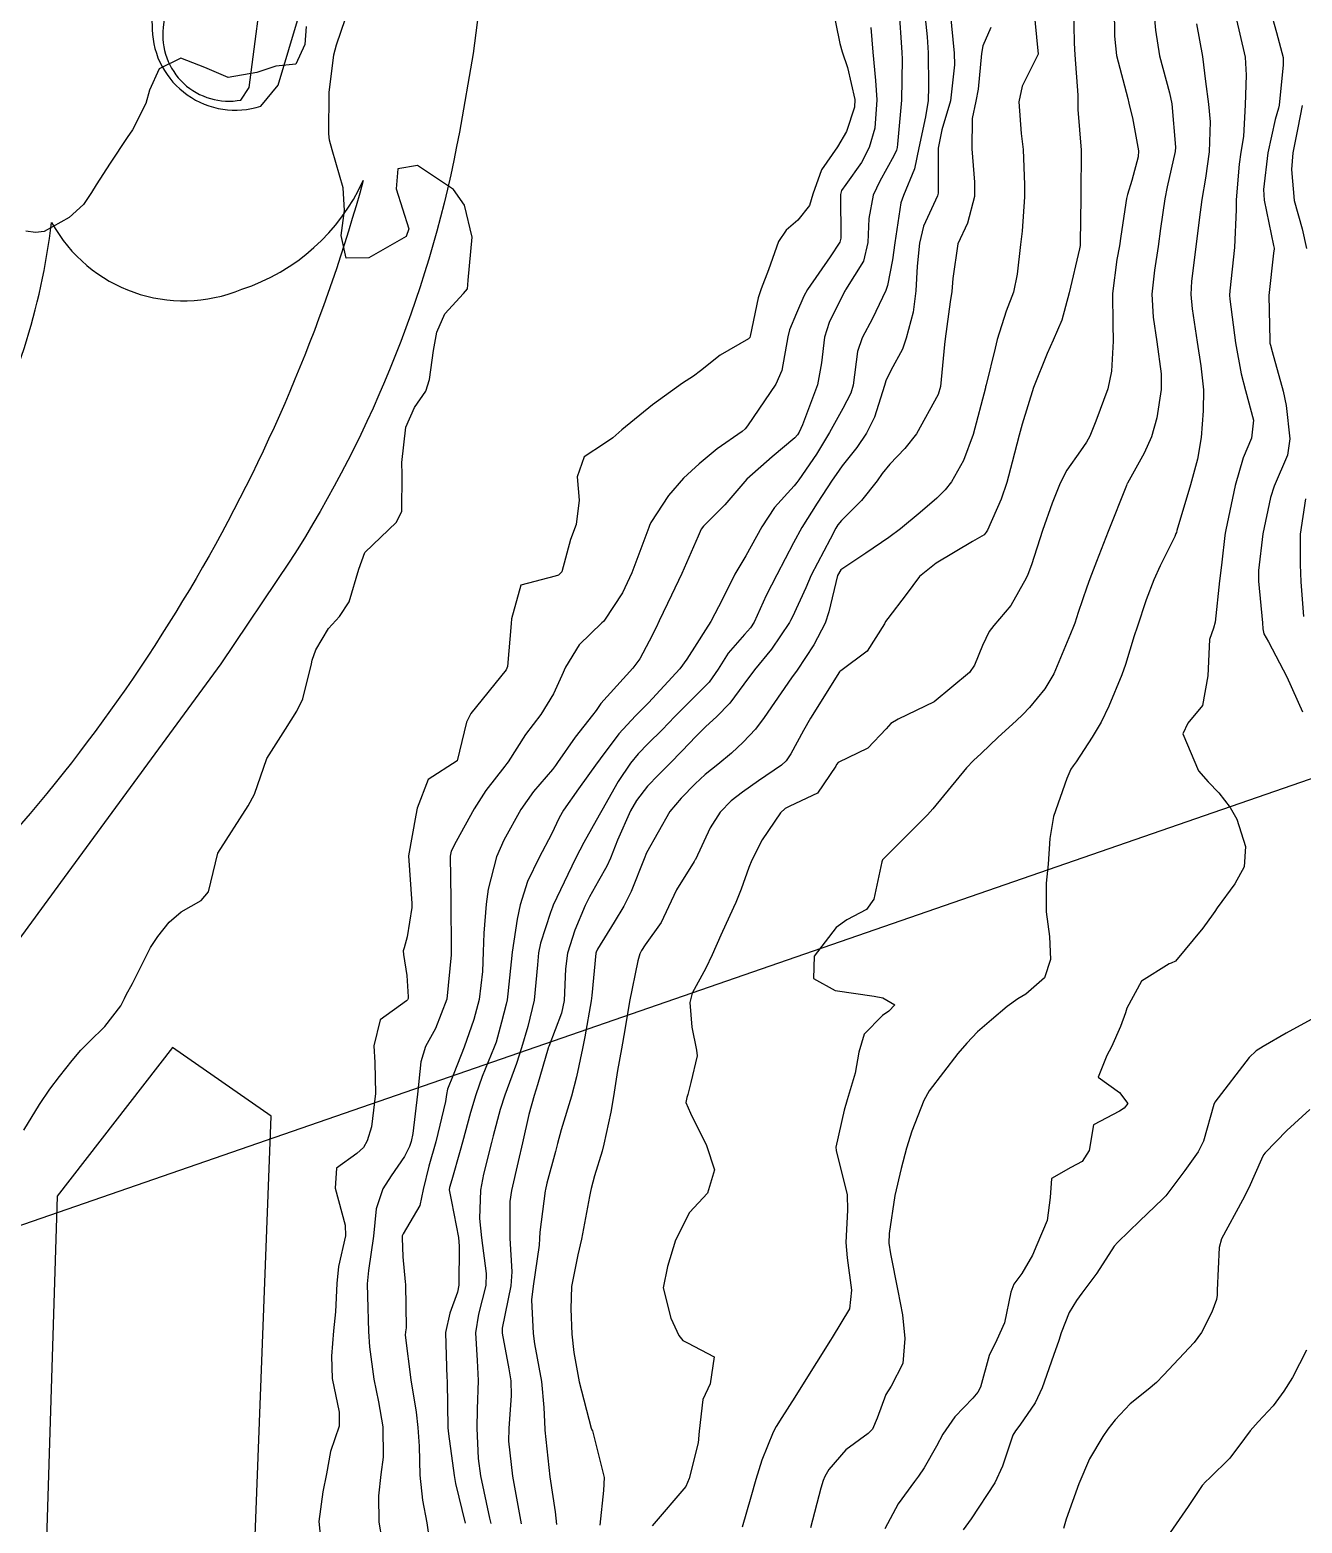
# Model space of a CAD drawing. Header units: metres. Extents: x 318500 to 325275, y 7408834 to 7428799.
# Drawn here: x 323769.3 to 323822.7, y 7420430.4 to 7420493.1 of the extents above; entities that cross this region are included whole.
import ezdxf

# ---------------------------------------------------------------- set-up
doc = ezdxf.new("R2010")
doc.units = ezdxf.units.M
doc.header["$MEASUREMENT"] = 0
doc.linetypes.add('CONTINUO', pattern=[0])
for name, color, linetype in [('Canteiro', 45, 'Continuous'), ('Curvas de Nivel 1m', 11, 'Continuous'), ('Curvas de Nivel 5m', 15, 'Continuous'), ('Edificações', 30, 'Continuous'), ('Linha Férrea', 20, 'Continuous'), ('TEXTO', 45, 'Continuous'), ('Vias Primárias', 230, 'Continuous')]:
    doc.layers.add(name, color=color, linetype=linetype)

msp = doc.modelspace()

# ---------------------------------------------------------------- linework, layer by layer
at = {"layer": 'Canteiro'}
msp.add_lwpolyline([(323779.834, 7420501.229), (323780.074, 7420506.094, 0.268911), (323778.908, 7420508.355, 0.391978), (323776.953, 7420506.574), (323776.37, 7420504.21), (323775.085, 7420495.092), (323774.868, 7420493.246, 0.506228), (323778.135, 7420490.198), (323778.482, 7420490.717), (323779.131, 7420495.781), (323779.834, 7420501.229)], format="xyb", dxfattribs=at)
at = {"layer": 'Curvas de Nivel 1m', "flags": 128}
for points, elevation in [([(323802.952, 7420494.23), (323803.286, 7420492.565), (323803.386, 7420492.224), (323803.61, 7420491.564), (323803.919, 7420490.217), (323803.91, 7420489.893), (323803.577, 7420488.875), (323803.196, 7420488.226), (323802.521, 7420487.27), (323802.153, 7420486.241), (323802.015, 7420485.761), (323801.524, 7420485.153), (323801.04, 7420484.734), (323800.721, 7420484.262), (323800.29, 7420483.06), (323799.981, 7420482.273), (323799.862, 7420481.897), (323799.527, 7420480.279), (323799.509, 7420480.229), (323799.458, 7420480.171), (323798.259, 7420479.481), (323797.438, 7420478.82), (323797.144, 7420478.595), (323796.685, 7420478.311), (323795.421, 7420477.393), (323794.127, 7420476.349), (323793.749, 7420476.011), (323793.401, 7420475.768), (323792.549, 7420475.212), (323792.262, 7420474.371), (323792.339, 7420473.396), (323792.212, 7420472.371), (323791.983, 7420471.734), (323791.607, 7420470.377), (323791.468, 7420470.238), (323791.327, 7420470.197), (323789.897, 7420469.825), (323789.493, 7420468.407), (323789.486, 7420468.218), (323789.326, 7420466.409), (323789.269, 7420466.265), (323787.797, 7420464.432), (323787.615, 7420464.064), (323787.22, 7420462.44), (323785.996, 7420461.664), (323785.53, 7420460.457), (323785.479, 7420460.165), (323785.17, 7420458.46), (323785.314, 7420456.458), (323785.311, 7420456.285), (323785.119, 7420455.052), (323784.985, 7420454.588), (323784.952, 7420454.462), (323784.96, 7420454.314), (323785.1, 7420453.431), (323785.16, 7420452.528), (323785.155, 7420452.459), (323785.137, 7420452.412), (323785.088, 7420452.358), (323783.982, 7420451.571), (323783.718, 7420450.48), (323783.758, 7420449.771), (323783.781, 7420448.479), (323783.615, 7420447.08), (323783.433, 7420446.484), (323783.282, 7420446.21), (323783.002, 7420445.948), (323782.152, 7420445.339), (323782.099, 7420444.499), (323782.514, 7420442.937), (323782.526, 7420442.494), (323782.23, 7420441.204), (323782.167, 7420440.498), (323782.112, 7420439.298), (323782.02, 7420438.499), (323781.938, 7420437.446), (323781.973, 7420436.499), (323782.264, 7420435.088), (323782.262, 7420434.496), (323781.902, 7420433.431), (323781.729, 7420432.501), (323781.574, 7420431.737), (323781.403, 7420430.504), (323781.472, 7420429.814)], 742), ([(323806.815, 7420494.183), (323806.956, 7420492.854), (323807.003, 7420492.179), (323807.019, 7420490.758), (323807.007, 7420490.179), (323806.891, 7420489.488), (323806.613, 7420488.184), (323806.434, 7420487.31), (323805.967, 7420486.194), (323805.852, 7420485.878), (323805.603, 7420484.199), (323805.503, 7420483.48), (323805.292, 7420482.402), (323805.228, 7420482.203), (323804.658, 7420481.023), (323804.231, 7420480.212), (323804.032, 7420479.634), (323803.851, 7420478.216), (323803.759, 7420477.885), (323803.42, 7420477.243), (323802.861, 7420476.228), (323802.309, 7420475.323), (323801.568, 7420474.247), (323801.49, 7420474.137), (323801.376, 7420473.994), (323800.543, 7420473.081), (323800.01, 7420472.27), (323799.338, 7420471.056), (323799.046, 7420470.57), (323798.887, 7420470.284), (323798.366, 7420469.238), (323797.869, 7420468.294), (323797.651, 7420467.94), (323797.286, 7420467.368), (323796.871, 7420466.711), (323796.572, 7420466.31), (323795.256, 7420464.882), (323794.71, 7420464.338), (323794.009, 7420463.578), (323793.222, 7420462.525), (323793.151, 7420462.43), (323793.102, 7420462.361), (323792.309, 7420461.264), (323791.69, 7420460.375), (323791.507, 7420460.056), (323791.18, 7420459.364), (323790.667, 7420458.388), (323790.174, 7420457.375), (323789.86, 7420456.399), (323789.731, 7420455.801), (323789.531, 7420454.404), (323789.352, 7420452.665), (323789.317, 7420452.407), (323789.276, 7420452.218), (323789.076, 7420451.463), (323788.851, 7420450.624), (323788.777, 7420450.413), (323788.273, 7420449.187), (323787.999, 7420448.42), (323787.776, 7420447.669), (323787.439, 7420446.426), (323787.345, 7420446.086), (323786.986, 7420444.846), (323786.892, 7420444.52), (323786.884, 7420444.431), (323786.973, 7420443.931), (323787.267, 7420442.427), (323787.306, 7420442.067), (323787.286, 7420440.426), (323787.229, 7420440.124), (323786.912, 7420439.244), (323786.724, 7420438.433), (323786.781, 7420436.521), (323786.795, 7420436.431), (323786.799, 7420436.36), (323786.829, 7420434.43), (323786.846, 7420434.177), (323787.088, 7420432.427), (323787.147, 7420432.096), (323787.549, 7420430.423)], 739), ([(323811.425, 7420494.122), (323811.62, 7420492.12), (323810.946, 7420490.781), (323810.805, 7420490.128), (323810.914, 7420488.789), (323810.987, 7420488.126), (323811.043, 7420486.63), (323811.043, 7420486.125), (323810.954, 7420484.69), (323810.882, 7420484.126), (323810.74, 7420482.885), (323810.582, 7420482.129), (323810.282, 7420481.328), (323809.901, 7420480.136), (323809.813, 7420479.778), (323809.431, 7420478.236), (323809.413, 7420478.157), (323809.409, 7420478.14), (323809.403, 7420478.114), (323808.892, 7420476.148), (323808.492, 7420475.055), (323807.977, 7420474.161), (323807.716, 7420473.823), (323807.37, 7420473.477), (323806.671, 7420472.87), (323805.842, 7420472.193), (323805.346, 7420471.822), (323804.377, 7420471.173), (323803.332, 7420470.468), (323803.187, 7420470.222), (323802.832, 7420468.702), (323802.675, 7420468.229), (323802.201, 7420467.322), (323801.494, 7420466.247), (323801.267, 7420465.932), (323800.112, 7420464.267), (323799.744, 7420463.771), (323799.234, 7420463.232), (323798.74, 7420462.772), (323798.167, 7420462.291), (323797.64, 7420461.869), (323797.208, 7420461.472), (323796.627, 7420460.88), (323796.154, 7420460.316), (323795.173, 7420458.582), (323795.07, 7420458.332), (323794.529, 7420456.959), (323794.211, 7420456.344), (323793.81, 7420455.67), (323793.113, 7420454.531), (323793.057, 7420454.414), (323793.04, 7420454.361), (323792.873, 7420452.582), (323792.851, 7420452.362), (323792.582, 7420450.85), (323792.484, 7420450.366), (323792.236, 7420449.168), (323792.015, 7420448.365), (323791.586, 7420446.941), (323791.434, 7420446.374), (323791.347, 7420446.033), (323790.985, 7420444.708), (323790.923, 7420444.438), (323790.91, 7420444.381), (323790.684, 7420442.655), (323790.673, 7420442.384), (323790.663, 7420442.1), (323790.408, 7420440.388), (323790.346, 7420439.813), (323790.404, 7420438.387), (323790.471, 7420437.962), (323790.765, 7420436.382), (323790.863, 7420435.28), (323790.894, 7420434.379), (323790.898, 7420434.331), (323791.116, 7420432.376), (323791.332, 7420430.899), (323791.392, 7420430.371)], 736), ([(323814.815, 7420494.073), (323814.83, 7420492.875), (323814.909, 7420492.071), (323815.39, 7420490.266), (323815.437, 7420490.062), (323815.463, 7420489.936), (323815.584, 7420489.447), (323815.832, 7420488.057), (323815.817, 7420487.807), (323815.551, 7420486.815), (323815.375, 7420486.23), (323815.339, 7420486.063), (323815.099, 7420484.483), (323815.036, 7420484.067), (323814.932, 7420483.496), (323814.739, 7420482.071), (323814.759, 7420480.782), (323814.775, 7420480.07), (323814.696, 7420478.817), (323814.553, 7420478.073), (323814.049, 7420476.713), (323813.787, 7420476.084), (323813.659, 7420475.833), (323813.401, 7420475.462), (323812.83, 7420474.657), (323812.54, 7420474.103), (323812.214, 7420473.261), (323811.804, 7420472.113), (323811.336, 7420470.674), (323811.185, 7420470.268), (323811.121, 7420470.122), (323810.471, 7420468.97), (323809.765, 7420468.135), (323809.563, 7420467.872), (323809.287, 7420467.292), (323808.954, 7420466.465), (323808.743, 7420466.148), (323807.258, 7420464.929), (323805.747, 7420464.193), (323805.43, 7420464.015), (323805.244, 7420463.789), (323804.467, 7420462.972), (323803.222, 7420462.378), (323803.149, 7420462.293), (323803.118, 7420462.222), (323802.353, 7420461.083), (323801.194, 7420460.535), (323800.998, 7420460.448), (323800.792, 7420460.256), (323800.033, 7420459.121), (323799.588, 7420458.274), (323799.47, 7420457.971), (323799.152, 7420457.059), (323798.927, 7420456.499), (323798.824, 7420456.283), (323798.293, 7420455.118), (323797.929, 7420454.292), (323797.656, 7420453.743), (323797.094, 7420452.69), (323796.992, 7420452.301), (323797.074, 7420451.255), (323797.272, 7420450.298), (323797.3, 7420450.054), (323797.039, 7420448.929), (323796.903, 7420448.431), (323796.863, 7420448.303), (323796.823, 7420448.098), (323797.023, 7420447.645), (323797.688, 7420446.293), (323798.022, 7420445.263), (323797.729, 7420444.293), (323796.972, 7420443.469), (323796.386, 7420442.309), (323796.045, 7420441.212), (323795.873, 7420440.316), (323796.186, 7420439.036), (323796.531, 7420438.306), (323796.7, 7420438.105), (323796.897, 7420438), (323798.016, 7420437.408), (323797.846, 7420436.286), (323797.542, 7420435.618), (323797.381, 7420434.292), (323797.336, 7420433.799), (323796.969, 7420432.298), (323796.817, 7420431.974), (323795.412, 7420430.321)], 734), ([(323816.467, 7420494.052), (323816.556, 7420493.131), (323816.719, 7420492.049), (323817.138, 7420490.504), (323817.239, 7420490.044), (323817.394, 7420488.22), (323817.379, 7420488.042), (323817.046, 7420486.546), (323816.947, 7420486.046), (323816.765, 7420484.804), (323816.662, 7420484.048), (323816.502, 7420483.048), (323816.394, 7420482.051), (323816.453, 7420481.072), (323816.612, 7420480.048), (323816.784, 7420478.703), (323816.788, 7420478.046), (323816.61, 7420476.856), (323816.378, 7420476.05), (323816.08, 7420475.373), (323815.381, 7420474.112), (323815.362, 7420474.078), (323815.352, 7420474.06), (323815.331, 7420474.012), (323814.562, 7420472.072), (323814.074, 7420470.812), (323813.791, 7420470.083), (323813.668, 7420469.742), (323813.309, 7420468.672), (323813.164, 7420468.23), (323813.108, 7420468.093), (323812.976, 7420467.774), (323812.279, 7420466.105), (323811.907, 7420465.474), (323811.258, 7420464.678), (323810.981, 7420464.394), (323810.697, 7420464.126), (323809.936, 7420463.436), (323809.229, 7420462.759), (323808.911, 7420462.458), (323808.609, 7420462.149), (323807.203, 7420460.423), (323806.977, 7420460.173), (323805.172, 7420458.371), (323805.089, 7420458.283), (323805.05, 7420458.201), (323804.715, 7420456.636), (323804.417, 7420456.207), (323803.591, 7420455.76), (323803.132, 7420455.449), (323802.212, 7420454.234), (323802.18, 7420453.308), (323803.099, 7420452.804), (323804.736, 7420452.563), (323805.094, 7420452.495), (323805.596, 7420452.192), (323805.35, 7420451.932), (323805.083, 7420451.744), (323804.308, 7420450.971), (323804.084, 7420450.21), (323803.93, 7420449.332), (323803.602, 7420448.214), (323803.471, 7420447.779), (323803.122, 7420446.219), (323803.142, 7420446.085), (323803.592, 7420444.214), (323803.617, 7420443.571), (323803.542, 7420442.214), (323803.596, 7420441.568), (323803.786, 7420440.211), (323803.697, 7420439.429), (323802.975, 7420438.219), (323802.899, 7420438.117), (323801.726, 7420436.237), (323801.4, 7420435.714), (323800.859, 7420434.868), (323800.616, 7420434.49), (323800.494, 7420434.254), (323800.018, 7420433.072), (323799.76, 7420432.261), (323799.55, 7420431.526), (323799.192, 7420430.266)], 733), ([(323769.013, 7420446.938), (323769.669, 7420448.018), (323770.101, 7420448.659), (323770.51, 7420449.183), (323771.048, 7420449.86), (323771.408, 7420450.291), (323771.765, 7420450.639), (323772.417, 7420451.283), (323773.083, 7420452.159), (323773.239, 7420452.467), (323773.316, 7420452.617), (323773.574, 7420453.092), (323774.338, 7420454.602), (323774.642, 7420455.072), (323775.126, 7420455.662), (323775.621, 7420456.096), (323776.46, 7420456.577), (323776.777, 7420456.943), (323777.17, 7420458.57), (323778.437, 7420460.551), (323778.698, 7420461.047), (323779.22, 7420462.54), (323780.001, 7420463.769), (323780.48, 7420464.528), (323780.73, 7420465.051), (323781.092, 7420466.522), (323781.121, 7420466.673), (323781.279, 7420467.112), (323781.808, 7420467.996), (323782.268, 7420468.505), (323782.687, 7420469.122), (323783.089, 7420470.494), (323783.337, 7420471.188), (323784.665, 7420472.47), (323784.892, 7420472.932), (323784.911, 7420474.467), (323784.887, 7420474.968), (323785.059, 7420476.465), (323785.418, 7420477.287), (323785.905, 7420477.975), (323786.053, 7420478.454), (323786.222, 7420479.679), (323786.369, 7420480.451), (323786.705, 7420481.214), (323787.484, 7420482.067), (323787.656, 7420482.269), (323787.671, 7420482.437), (323787.683, 7420482.628), (323787.852, 7420484.435), (323787.53, 7420485.782), (323787.057, 7420486.445), (323785.555, 7420487.446), (323784.721, 7420487.304), (323784.653, 7420486.473), (323785.191, 7420484.789), (323785.077, 7420484.467), (323783.501, 7420483.576), (323782.558, 7420483.562), (323782.347, 7420484.507), (323782.479, 7420485.553), (323782.431, 7420486.507), (323781.971, 7420488.106), (323781.853, 7420488.516), (323781.828, 7420488.771), (323781.835, 7420490.516), (323782.036, 7420492.091), (323782.154, 7420492.512), (323782.525, 7420493.618)], 742), ([(323780.872, 7420493.287), (323780.82, 7420492.528), (323780.441, 7420491.699), (323779.606, 7420491.625), (323778.801, 7420491.353), (323777.599, 7420491.144), (323776.621, 7420491.568), (323775.61, 7420491.958), (323774.702, 7420491.51), (323774.293, 7420490.613), (323774.146, 7420490.052), (323773.573, 7420488.94), (323773.356, 7420488.623), (323772.637, 7420487.55), (323772.054, 7420486.642), (323771.863, 7420486.317), (323771.527, 7420485.816), (323770.92, 7420485.258), (323769.869, 7420484.675), (323769.509, 7420484.627), (323769.094, 7420484.684)], 742), ([(323807.929, 7420493.883), (323808.09, 7420492.163), (323808.104, 7420491.672), (323807.933, 7420490.165), (323807.578, 7420488.943), (323807.418, 7420488.172), (323807.422, 7420486.291), (323807.398, 7420486.172), (323806.805, 7420484.896), (323806.631, 7420484.183), (323806.534, 7420483.218), (323806.489, 7420482.185), (323806.377, 7420481.286), (323806.082, 7420480.191), (323805.917, 7420479.729), (323805.44, 7420478.842), (323805.23, 7420478.405), (323805.173, 7420478.203), (323804.741, 7420476.882), (323804.411, 7420476.21), (323804.006, 7420475.609), (323803.389, 7420474.83), (323803.131, 7420474.477), (323802.971, 7420474.226), (323802.341, 7420473.26), (323801.701, 7420472.245), (323801.343, 7420471.6), (323800.64, 7420470.26), (323800.196, 7420469.387), (323799.691, 7420468.274), (323799.542, 7420468.031), (323799.292, 7420467.753), (323798.601, 7420466.966), (323798.182, 7420466.291), (323797.809, 7420465.75), (323797.259, 7420465.205), (323796.354, 7420464.313), (323795.822, 7420463.741), (323795.233, 7420463.172), (323794.817, 7420462.745), (323794.496, 7420462.341), (323793.982, 7420461.575), (323793.294, 7420460.358), (323793.188, 7420460.167), (323792.532, 7420459.011), (323792.203, 7420458.37), (323791.864, 7420457.668), (323791.247, 7420456.379), (323791.217, 7420456.301), (323791.135, 7420456.079), (323790.712, 7420454.79), (323790.635, 7420454.387), (323790.595, 7420453.878), (323790.447, 7420452.39), (323790.179, 7420451.288), (323789.921, 7420450.397), (323789.716, 7420449.734), (323789.219, 7420448.407), (323789.024, 7420447.799), (323788.726, 7420446.7), (323788.654, 7420446.414), (323788.326, 7420445.08), (323788.195, 7420444.418), (323788.152, 7420443.228), (323788.242, 7420442.417), (323788.435, 7420440.915), (323788.416, 7420440.415), (323788.119, 7420439.21), (323787.99, 7420438.419), (323788.051, 7420437.256), (323788.106, 7420436.418), (323788.054, 7420435.222), (323788.041, 7420434.418), (323788.105, 7420433.143), (323788.204, 7420432.416), (323788.582, 7420430.632), (323788.638, 7420430.412)], 738), ([(323818.272, 7420493.4), (323818.522, 7420492.026), (323818.648, 7420490.981), (323818.782, 7420490.022), (323818.844, 7420489.282), (323818.8, 7420488.022), (323818.655, 7420486.922), (323818.495, 7420486.026), (323818.384, 7420485.17), (323818.249, 7420484.029), (323818.058, 7420482.594), (323818.03, 7420482.032), (323818.09, 7420481.422), (323818.307, 7420480.027), (323818.461, 7420479.041), (323818.56, 7420478.023), (323818.547, 7420477.143), (323818.463, 7420476.024), (323818.311, 7420475.111), (323818.014, 7420474.03), (323817.446, 7420472.124), (323817.427, 7420472.039), (323817.41, 7420471.989), (323817.357, 7420471.86), (323816.746, 7420470.639), (323816.48, 7420470.048), (323816.158, 7420469.211), (323815.775, 7420468.055), (323815.658, 7420467.695), (323815.284, 7420466.492), (323815.134, 7420466.062), (323814.594, 7420464.736), (323814.265, 7420464.075), (323813.887, 7420463.433), (323813.225, 7420462.405), (323813.086, 7420462.228), (323812.988, 7420462.093), (323812.823, 7420461.702), (323812.265, 7420460.104), (323812.115, 7420459.177), (323812.042, 7420458.107), (323811.956, 7420457.311), (323811.952, 7420456.108), (323812.091, 7420455.067), (323812.146, 7420454.105), (323811.887, 7420453.33), (323811.098, 7420452.651), (323810.766, 7420452.452), (323810.324, 7420452.128), (323809.655, 7420451.561), (323809.074, 7420451.058), (323808.621, 7420450.592), (323808.242, 7420450.152), (323807.044, 7420448.58), (323806.817, 7420448.173), (323806.311, 7420446.89), (323806.091, 7420446.184), (323805.863, 7420445.321), (323805.602, 7420444.191), (323805.364, 7420442.594), (323805.352, 7420442.194), (323805.413, 7420441.734), (323805.729, 7420440.188), (323805.918, 7420439.182), (323806.018, 7420438.179), (323805.941, 7420437.128), (323805.441, 7420436.184), (323805.224, 7420435.838), (323804.86, 7420434.843), (323804.67, 7420434.376), (323804.477, 7420434.196), (323803.538, 7420433.511), (323802.827, 7420432.684), (323802.659, 7420432.386), (323802.59, 7420432.223), (323802.494, 7420431.902), (323802.061, 7420430.231)], 732), ([(323819.905, 7420493.747), (323820.323, 7420491.999), (323820.36, 7420491.248), (323820.319, 7420489.999), (323820.24, 7420488.663), (323820.137, 7420488.001), (323820.061, 7420487.504), (323819.945, 7420486.004), (323819.935, 7420485.603), (323819.862, 7420484.005), (323819.674, 7420482.189), (323819.658, 7420482.007), (323819.667, 7420481.828), (323819.917, 7420480.003), (323820.146, 7420478.698), (323820.333, 7420477.997), (323820.661, 7420476.752), (323820.579, 7420475.992), (323820.226, 7420475.169), (323819.892, 7420474.002), (323819.502, 7420472.149), (323819.471, 7420472.008), (323819.46, 7420471.907), (323819.342, 7420470.789), (323819.246, 7420470.096), (323819.237, 7420470.011), (323819.055, 7420468.262), (323818.988, 7420468.015), (323818.819, 7420467.541), (323818.754, 7420466.018), (323818.519, 7420464.764), (323817.908, 7420464.03), (323817.693, 7420463.584), (323818.355, 7420462.023), (323818.758, 7420461.56), (323819.211, 7420461.105), (323819.686, 7420460.484), (323819.961, 7420459.999), (323820.324, 7420458.852), (323820.273, 7420457.993), (323819.877, 7420457.282), (323819.144, 7420456.265), (323819.042, 7420456.111), (323818.973, 7420456.012), (323818.532, 7420455.417), (323817.396, 7420454.036), (323817.209, 7420453.948), (323817.118, 7420453.918), (323815.964, 7420453.194), (323815.348, 7420452.057), (323815.289, 7420451.856), (323815.078, 7420451.281), (323814.703, 7420450.428), (323814.506, 7420450.068), (323814.138, 7420449.161), (323815.044, 7420448.51), (323815.382, 7420448.057), (323815.237, 7420447.858), (323815.035, 7420447.736), (323813.947, 7420447.155), (323813.768, 7420446.079), (323813.464, 7420445.622), (323812.999, 7420445.361), (323812.185, 7420444.909), (323812.125, 7420444.103), (323812.003, 7420443.137), (323811.572, 7420442.111), (323811.38, 7420441.687), (323810.942, 7420440.911), (323810.594, 7420440.464), (323810.473, 7420440.125), (323810.203, 7420438.835), (323809.882, 7420438.13), (323809.563, 7420437.463), (323809.2, 7420436.137), (323809.091, 7420435.923), (323808.873, 7420435.683), (323808.119, 7420434.893), (323807.615, 7420434.159), (323807.35, 7420433.655), (323806.829, 7420432.747), (323806.596, 7420432.4), (323806.425, 7420432.174), (323805.745, 7420431.246), (323805.188, 7420430.186)], 731), ([(323804.598, 7420493.248), (323804.676, 7420492.209), (323804.789, 7420491.021), (323804.851, 7420490.207), (323804.768, 7420489.018), (323804.529, 7420488.21), (323804.199, 7420487.575), (323803.546, 7420486.651), (323803.367, 7420486.399), (323803.317, 7420486.223), (323803.334, 7420484.401), (323803.295, 7420484.223), (323802.887, 7420483.612), (323801.935, 7420482.243), (323801.776, 7420481.955), (323801.475, 7420481.247), (323801.178, 7420480.541), (323801.108, 7420480.255), (323800.859, 7420478.838), (323800.605, 7420478.262), (323799.412, 7420476.518), (323799.31, 7420476.382), (323799.185, 7420476.282), (323798.145, 7420475.546), (323797.389, 7420474.912), (323797.066, 7420474.624), (323796.726, 7420474.31), (323796.093, 7420473.595), (323795.352, 7420472.452), (323795.293, 7420472.331), (323795.261, 7420472.243), (323794.554, 7420470.342), (323794.168, 7420469.496), (323793.4, 7420468.358), (323793.358, 7420468.3), (323793.298, 7420468.239), (323792.338, 7420467.315), (323791.771, 7420466.375), (323791.61, 7420466.033), (323791.259, 7420465.261), (323790.735, 7420464.388), (323790.086, 7420463.548), (323789.356, 7420462.408), (323789.3, 7420462.327), (323789.217, 7420462.224), (323788.424, 7420461.199), (323787.931, 7420460.429), (323787.176, 7420459.06), (323786.969, 7420458.646), (323786.925, 7420458.442), (323786.95, 7420456.635), (323786.952, 7420456.442), (323786.969, 7420454.585), (323786.967, 7420454.441), (323786.964, 7420454.296), (323786.777, 7420452.435), (323786.308, 7420451.205), (323785.888, 7420450.448), (323785.69, 7420449.81), (323785.547, 7420448.452), (323785.35, 7420446.791), (323785.283, 7420446.456), (323785.214, 7420446.25), (323785, 7420445.826), (323784.44, 7420445.016), (323784.09, 7420444.473), (323783.821, 7420443.624), (323783.705, 7420442.479), (323783.491, 7420441.037), (323783.438, 7420440.482), (323783.449, 7420439.955), (323783.49, 7420438.481), (323783.532, 7420437.838), (323783.714, 7420436.477), (323783.915, 7420435.529), (323784.096, 7420434.471), (323784.108, 7420433.194), (323784.017, 7420432.472), (323783.906, 7420431.573), (323783.93, 7420430.473), (323784.058, 7420429.74)], 741), ([(323809.636, 7420493.237), (323809.296, 7420492.474), (323809.238, 7420492.146), (323809.097, 7420490.648), (323809.001, 7420490.149), (323808.855, 7420489.423), (323808.829, 7420488.151), (323808.946, 7420486.752), (323808.949, 7420486.149), (323808.647, 7420485.029), (323808.25, 7420484.159), (323808.031, 7420482.698), (323807.994, 7420482.162), (323807.925, 7420481.721), (323807.711, 7420480.166), (323807.689, 7420479.934), (323807.517, 7420478.169), (323807.427, 7420477.837), (323806.517, 7420476.183), (323806.024, 7420475.568), (323805.391, 7420474.911), (323805.073, 7420474.515), (323804.861, 7420474.205), (323804.201, 7420473.378), (323803.355, 7420472.541), (323803.212, 7420472.362), (323803.128, 7420472.223), (323802.878, 7420471.76), (323802.09, 7420470.239), (323801.856, 7420469.708), (323801.304, 7420468.495), (323801.218, 7420468.334), (323801.175, 7420468.252), (323800.416, 7420467.13), (323799.711, 7420466.273), (323799.264, 7420465.669), (323798.675, 7420464.866), (323798.116, 7420464.291), (323797.657, 7420463.883), (323797.238, 7420463.468), (323796.668, 7420462.869), (323796.132, 7420462.316), (323795.675, 7420461.861), (323795.206, 7420461.374), (323794.748, 7420460.785), (323794.495, 7420460.34), (323793.947, 7420459.118), (323793.654, 7420458.353), (323793.504, 7420458.016), (323793.156, 7420457.407), (323792.778, 7420456.731), (323792.598, 7420456.365), (323792.158, 7420455.336), (323791.855, 7420454.373), (323791.765, 7420453.711), (323791.707, 7420452.374), (323791.605, 7420451.852), (323791.061, 7420450.448), (323791.043, 7420450.397), (323791.036, 7420450.38), (323790.592, 7420448.832), (323790.453, 7420448.389), (323790.228, 7420447.598), (323789.964, 7420446.396), (323789.786, 7420445.611), (323789.501, 7420444.402), (323789.433, 7420443.943), (323789.428, 7420442.403), (323789.516, 7420440.982), (323789.47, 7420440.402), (323789.107, 7420438.611), (323789.102, 7420438.407), (323789.387, 7420436.905), (323789.467, 7420436.401), (323789.483, 7420435.789), (323789.385, 7420434.402), (323789.379, 7420433.865), (323789.536, 7420432.399), (323789.742, 7420431.329), (323789.912, 7420430.393)], 737), ([(323822.713, 7420489.969), (323822.528, 7420489.024), (323822.317, 7420487.973), (323822.257, 7420487.275), (323822.369, 7420485.972), (323822.709, 7420484.788), (323822.899, 7420483.966)], 729), ([(323822.851, 7420473.442), (323822.631, 7420471.967), (323822.622, 7420470.686), (323822.656, 7420469.967), (323822.771, 7420468.502)], 729), ([(323823.038, 7420447.801), (323822.074, 7420446.92), (323821.153, 7420445.979), (323821.089, 7420445.899), (323821.006, 7420445.722), (323820.47, 7420444.505), (323820.202, 7420443.992), (323819.329, 7420442.37), (323819.219, 7420442.006), (323819.14, 7420440.214), (323819.143, 7420440.007), (323819.117, 7420439.817), (323818.919, 7420439.283), (323818.486, 7420438.437), (323818.171, 7420438.021), (323816.886, 7420436.65), (323816.586, 7420436.34), (323816.238, 7420436.046), (323815.484, 7420435.44), (323814.861, 7420434.77), (323814.55, 7420434.369), (323814.334, 7420434.068), (323813.782, 7420433.13), (323813.335, 7420432.082), (323812.805, 7420430.599), (323812.683, 7420430.209)], 729), ([(323822.897, 7420437.687), (323822.3, 7420436.552), (323821.948, 7420435.969), (323821.489, 7420435.356), (323820.86, 7420434.677), (323820.529, 7420434.311), (323820.287, 7420433.988), (323819.676, 7420433.159), (323818.825, 7420432.318), (323818.659, 7420432.175), (323818.517, 7420432.015), (323817.917, 7420431.129), (323817.162, 7420430.035)], 728)]:
    msp.add_lwpolyline(points, dxfattribs=dict(at, elevation=elevation))
at = {"layer": 'Curvas de Nivel 5m', "flags": 128}
for points, elevation in [([(323805.775, 7420494.071), (323805.892, 7420492.196), (323805.903, 7420491.909), (323805.885, 7420490.196), (323805.719, 7420488.345), (323805.697, 7420488.198), (323805.673, 7420488.094), (323805.565, 7420487.853), (323804.969, 7420486.785), (323804.693, 7420486.208), (323804.507, 7420485.228), (323804.466, 7420484.21), (323804.279, 7420483.436), (323803.524, 7420482.22), (323803.512, 7420482.198), (323803.489, 7420482.158), (323802.845, 7420480.854), (323802.648, 7420480.232), (323802.52, 7420479.158), (323802.353, 7420478.236), (323801.727, 7420476.559), (323801.578, 7420476.247), (323801.513, 7420476.143), (323801.407, 7420476.017), (323800.451, 7420475.207), (323799.38, 7420474.28), (323798.459, 7420473.194), (323797.565, 7420472.298), (323797.473, 7420472.174), (323797.346, 7420471.878), (323796.657, 7420470.31), (323796.226, 7420469.406), (323795.707, 7420468.324), (323795.572, 7420468.05), (323795.287, 7420467.47), (323794.885, 7420466.727), (323794.59, 7420466.34), (323793.255, 7420464.847), (323793.049, 7420464.565), (323792.903, 7420464.363), (323792.17, 7420463.436), (323791.429, 7420462.378), (323791.346, 7420462.251), (323791.216, 7420462.087), (323790.43, 7420461.163), (323789.887, 7420460.4), (323789.177, 7420459.118), (323788.874, 7420458.414), (323788.514, 7420457.055), (323788.435, 7420456.421), (323788.333, 7420455.211), (323788.305, 7420454.422), (323788.276, 7420453.592), (323788.136, 7420452.42), (323787.924, 7420451.574), (323787.512, 7420450.425), (323787.384, 7420450.097), (323787.042, 7420449.238), (323786.814, 7420448.653), (323786.772, 7420448.434), (323786.725, 7420448.133), (323786.325, 7420446.44), (323786.021, 7420445.418), (323785.784, 7420444.448), (323785.645, 7420443.775), (323784.952, 7420442.586), (323784.91, 7420442.501), (323784.901, 7420442.461), (323784.901, 7420442.412), (323784.941, 7420441.607), (323785.037, 7420440.564), (323785.044, 7420440.458), (323785.07, 7420438.625), (323785.048, 7420438.458), (323785.037, 7420438.319), (323785.275, 7420436.454), (323785.491, 7420435.085), (323785.566, 7420434.449), (323785.62, 7420433.667), (323785.65, 7420432.448), (323785.754, 7420431.39), (323785.944, 7420430.443), (323786.137, 7420429.082)], 740), ([(323813.101, 7420494.098), (323813.141, 7420492.584), (323813.162, 7420492.097), (323813.294, 7420490.395), (323813.286, 7420490.095), (323813.287, 7420489.794), (323813.423, 7420488.092), (323813.421, 7420486.212), (323813.419, 7420486.092), (323813.392, 7420484.212), (323813.386, 7420484.092), (323813.361, 7420483.944), (323812.918, 7420482.099), (323812.617, 7420480.959), (323812.251, 7420480.108), (323812.004, 7420479.559), (323811.43, 7420478.12), (323810.951, 7420476.588), (323810.825, 7420476.126), (323810.528, 7420474.994), (323810.3, 7420474.131), (323810.07, 7420473.432), (323809.498, 7420472.139), (323809.443, 7420472.045), (323809.348, 7420471.943), (323808.861, 7420471.663), (323807.336, 7420470.743), (323806.635, 7420470.18), (323806.071, 7420469.437), (323805.303, 7420468.422), (323805.212, 7420468.29), (323805.171, 7420468.201), (323804.438, 7420467.053), (323803.332, 7420466.219), (323803.291, 7420466.199), (323803.27, 7420466.178), (323802.057, 7420464.238), (323801.764, 7420463.72), (323801.227, 7420462.742), (323801.032, 7420462.444), (323800.836, 7420462.256), (323799.876, 7420461.604), (323799.203, 7420461.135), (323798.723, 7420460.759), (323798.261, 7420460.289), (323797.85, 7420459.627), (323797.222, 7420458.299), (323797.2, 7420458.269), (323797.169, 7420458.213), (323796.431, 7420457.031), (323796.099, 7420456.316), (323795.791, 7420455.659), (323795.116, 7420454.717), (323794.96, 7420454.484), (323794.891, 7420454.333), (323794.812, 7420454.039), (323794.456, 7420452.34), (323794.265, 7420451.149), (323794.118, 7420450.344), (323793.949, 7420449.444), (323793.79, 7420448.342), (323793.673, 7420447.694), (323793.374, 7420446.346), (323793.304, 7420446.048), (323792.99, 7420445.009), (323792.844, 7420444.49), (323792.812, 7420444.353), (323792.774, 7420444.15), (323792.444, 7420442.358), (323792.285, 7420441.695), (323792.024, 7420440.364), (323791.987, 7420439.434), (323792.039, 7420438.363), (323792.121, 7420437.591), (323792.337, 7420436.358), (323792.851, 7420434.415), (323792.877, 7420434.35), (323792.897, 7420434.302), (323793.385, 7420432.344), (323793.358, 7420431.801), (323793.214, 7420430.346)], 735), ([(323821.366, 7420493.984), (323821.636, 7420493.039), (323821.907, 7420491.977), (323821.918, 7420491.674), (323821.741, 7420489.978), (323821.718, 7420489.849), (323821.584, 7420489.373), (323821.27, 7420487.985), (323821.093, 7420486.44), (323821.117, 7420485.986), (323821.512, 7420484.083), (323821.536, 7420483.98), (323821.536, 7420483.953), (323821.508, 7420483.769), (323821.318, 7420481.983), (323821.347, 7420480.097), (323821.358, 7420479.982), (323821.378, 7420479.9), (323821.457, 7420479.637), (323821.909, 7420477.975), (323822.035, 7420477.369), (323822.196, 7420475.972), (323822.089, 7420475.284), (323821.542, 7420473.978), (323821.375, 7420473.511), (323821.053, 7420471.985), (323820.879, 7420470.445), (323820.884, 7420469.987), (323821.042, 7420468.245), (323821.056, 7420467.984), (323821.096, 7420467.781), (323821.295, 7420467.44), (323822.071, 7420465.972), (323822.724, 7420464.5)], 730), ([(323823.084, 7420451.585), (323822.04, 7420451.006), (323821.067, 7420450.448), (323820.781, 7420450.267), (323820.486, 7420449.989), (323819.041, 7420448.114), (323819, 7420448.011), (323818.566, 7420446.468), (323818.346, 7420446.02), (323817.787, 7420445.24), (323816.982, 7420444.178), (323816.915, 7420444.106), (323816.847, 7420444.041), (323815.895, 7420443.127), (323814.962, 7420442.235), (323814.816, 7420442.062), (323814.085, 7420440.931), (323813.463, 7420440.082), (323813.227, 7420439.784), (323812.918, 7420439.276), (323812.583, 7420438.417), (323812.483, 7420438.096), (323812.27, 7420437.476), (323811.785, 7420436.106), (323811.497, 7420435.484), (323810.856, 7420434.544), (323810.67, 7420434.305), (323810.563, 7420434.123), (323810.125, 7420432.826), (323809.808, 7420432.125), (323808.805, 7420430.613), (323808.474, 7420430.145)], 730)]:
    msp.add_lwpolyline(points, dxfattribs=dict(at, elevation=elevation))
at = {"layer": 'Edificações'}
msp.add_lwpolyline([(323754.456, 7420369.857), (323764.773, 7420368.374), (323766.258, 7420378.993), (323775.012, 7420377.588), (323773.293, 7420368.14), (323784.877, 7420366.648), (323788.63, 7420391.58), (323778.309, 7420418.876), (323779.401, 7420447.517), (323775.258, 7420450.406), (323770.412, 7420444.159), (323769.547, 7420416.252), (323776.895, 7420396.302), (323776.347, 7420392.164), (323768.14, 7420393.647), (323768.922, 7420398.488), (323758.996, 7420400.045), (323754.456, 7420369.857)], close=True, dxfattribs=at)
at = {"layer": 'Linha Férrea'}
for points in [[(323843.705, 7420529.863, -0.339852), (323771.4, 7420065.587), (323704.487, 7420002.468, 0.137972), (323573.117, 7419776.141), (323569.018, 7419760.257, 0.009911), (323565.266, 7419744.042), (323557.569, 7419705.285), (323544.41, 7419647.347), (323509.546, 7419502.298), (323475.425, 7419363.32), (323454.167, 7419264.774, -0.048865), (323374.489, 7419022.071), (323336.216, 7418936.841), (323318.171, 7418898.232), (323303.703, 7418864.835, 0.016709)], [(323303.703, 7418864.835), (323318.171, 7418898.232), (323336.216, 7418936.841), (323374.489, 7419022.071, 0.048865), (323454.167, 7419264.774), (323475.425, 7419363.32), (323509.546, 7419502.298), (323544.41, 7419647.347), (323557.569, 7419705.285), (323565.266, 7419744.042, -0.009911), (323569.018, 7419760.257), (323573.117, 7419776.141, -0.137972), (323704.487, 7420002.468), (323771.4, 7420065.587, 0.339852), (323843.705, 7420529.863, 0.104587)], [(323840.146, 7420527.887, -0.339824), (323768.602, 7420068.543), (323704.141, 7420007.763, 0.140169), (323569.283, 7419777.13), (323565.155, 7419761.392, -0.000234), (323561.228, 7419744.645), (323553.453, 7419705.875), (323540.362, 7419648.042), (323505.529, 7419503.284), (323471.394, 7419364.249), (323450.124, 7419265.645, -0.047372), (323375.492, 7419034.63), (323347.077, 7418970.203), (323316.211, 7418903.384), (323295.96, 7418857.357)], [(323295.96, 7418857.357), (323316.211, 7418903.384), (323347.077, 7418970.203), (323375.492, 7419034.63, 0.047372), (323450.124, 7419265.645), (323471.394, 7419364.249), (323505.529, 7419503.284), (323540.362, 7419648.042), (323553.453, 7419705.875), (323561.228, 7419744.645, 0.000234), (323565.155, 7419761.392), (323569.283, 7419777.13, -0.140169), (323704.141, 7420007.763), (323768.602, 7420068.543, 0.339824), (323840.146, 7420527.887, 0.098634)]]:
    msp.add_lwpolyline(points, format="xyb", dxfattribs=at)
at = {"layer": 'TEXTO', "linetype": 'CONTINUO'}
msp.add_polyline3d([(323861.31, 7420474.917, 0), (323609.118, 7420387.651, 0)], dxfattribs=at)
at = {"layer": 'Vias Primárias'}
for points in [[(323415.833, 7419583.302), (323419.047, 7419572.746), (323421.03, 7419562.086), (323421.351, 7419557.374), (323421.618, 7419546.016), (323420.655, 7419534.774), (323419.854, 7419529.552), (323419.495, 7419524.986, 0.238184), (323422.135, 7419522.665), (323425.333, 7419521.775), (323439.384, 7419519.04), (323447.038, 7419517.341, 0.392019), (323449.506, 7419518.783), (323449.894, 7419520.081), (323454.112, 7419536.783), (323456.933, 7419548.508), (323462.14, 7419572.405), (323463.204, 7419579.599, 0.075507), (323463.151, 7419593.445, 0), (323461.926, 7419601.304, 0.173993), (323443.828, 7419629.608, 0.279998), (323404.325, 7419640.182, 0.277838)], [(323934.92, 7420316.776, 0), (323936.242, 7420308.849)], [(323715.644, 7420145.548, 0), (323709.04, 7420132.939)], [(323939.281, 7420278.615, 0), (323933.27, 7420270.921)], [(323840.737, 7420005.613, 0), (323839.679, 7420000.995, -0.226003)], [(323831.088, 7420001.787, 0), (323833.844, 7420008.443, 0.220888)], [(323780.178, 7420520.4), (323778.638, 7420516.752), (323777.231, 7420512.048), (323775.537, 7420501.94), (323774.373, 7420494.187), (323774.404, 7420493.16, 0.498618), (323778.967, 7420489.939), (323779.697, 7420490.82), (323781.005, 7420495.196), (323781.888, 7420500.531), (323781.979, 7420504.786), (323781.523, 7420508.538), (323780.824, 7420514.506), (323780.178, 7420520.4)], [(323788.384, 7420495.965), (323787.885, 7420492.153), (323787.308, 7420488.85, -0.097732), (323780.193, 7420470.835), (323777.294, 7420466.525), (323770.711, 7420457.548), (323765.621, 7420450.611, 0.048889), (323761.783, 7420444.136, 0.05186), (323758.89, 7420435.796), (323757.742, 7420431.943), (323756.695, 7420422.32), (323756.545, 7420418.467), (323755.05, 7420405.358), (323753.702, 7420395.375), (323751.757, 7420380.815), (323749.457, 7420365.588), (323747.288, 7420347.974)], [(323783.271, 7420486.815, -0.126931), (323765.932, 7420456.544, 0.107631), (323757.844, 7420442.71), (323755.727, 7420435.491), (323754.583, 7420427.734), (323753.154, 7420416.11), (323751.96, 7420405.711), (323750.243, 7420391.649), (323748.049, 7420376.68, -0.531334), (323744.603, 7420376.769), (323746.43, 7420390.54), (323748.816, 7420407.65), (323751.056, 7420423.76), (323751.867, 7420430.319, -0.03371), (323754.106, 7420441.929, -0.020989), (323757.585, 7420453.184, -0.005309), (323762.637, 7420466.921), (323766.881, 7420474.797, 0.097129), (323770.179, 7420485.057, 0.382722), (323778.168, 7420482.25, 0.209759), (323783.271, 7420486.815, 0.212816)]]:
    msp.add_lwpolyline(points, format="xyb", dxfattribs=at)

doc.saveas('drawing.dxf')
